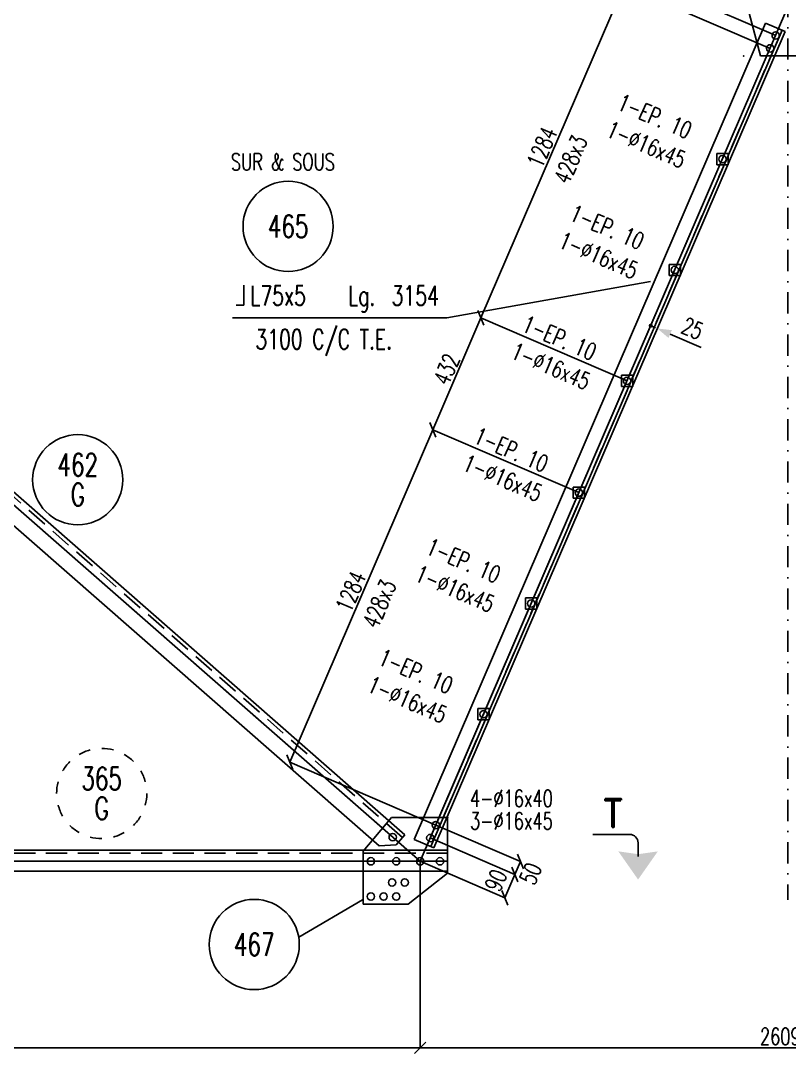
# Model space of a CAD drawing. Extents: x 142141 to 158361, y -178354 to -166874.
# Drawn here: x 145336 to 148063, y -173139 to -169475 of the extents above; entities that cross this region are included whole.
import ezdxf
from ezdxf.enums import TextEntityAlignment as Align

# ---------------------------------------------------------------- set-up
doc = ezdxf.new("R2010")
doc.units = 0
doc.header["$LTSCALE"] = 150
doc.header["$MEASUREMENT"] = 0
doc.linetypes.add('DASHDOT', pattern=[1, 0.5, -0.25, 0, -0.25])
doc.linetypes.add('DASHED', pattern=[0.75, 0.5, -0.25])
doc.layers.get('0').update_dxf_attribs({"linetype": 'CONTINUOUS'})
for name, color, linetype in [('ASSI', 6, 'CONTINUOUS'), ('BOLLINI_1', 7, 'CONTINUOUS'), ('BOLLINI_5', 7, 'CONTINUOUS'), ('FORI', 2, 'CONTINUOUS'), ('LINEA_ANG', 2, 'CONTINUOUS'), ('LINEE_PIASTRA', 2, 'CONTINUOUS'), ('LINEE_PIASTRE', 2, 'CONTINUOUS'), ('LM', 7, 'CONTINUOUS'), ('LS', 7, 'CONTINUOUS'), ('LSP', 3, 'CONTINUOUS'), ('MZ', 6, 'DASHDOT'), ('PIASTRE', 5, 'CONTINUOUS'), ('QT_MAL', 7, 'CONTINUOUS'), ('QT_MPR', 7, 'CONTINUOUS'), ('TESTI_A_P', 7, 'CONTINUOUS'), ('TRAT-Y', 7, 'DASHED')]:
    doc.layers.add(name, color=color, linetype=linetype)
doc.styles.add('QUOTE', font='ROMANS8.SHX', dxfattribs={"width": 0.7})
doc.styles.add('RD', font='ROMAND8.SHX', dxfattribs={"width": 0.7})
doc.styles.add('RQL', font='ROMANS8.SHX', dxfattribs={"width": 0.7})
doc.styles.add('RS', font='ROMANS8.shx', dxfattribs={"width": 0.7})
doc.styles.get("Standard").update_dxf_attribs({"font": 'ROMANS8.SHX', "width": 0.7})
doc.dimstyles.new('FRECCE1', dxfattribs={"dimtxt": 60, "dimasz": 6.6667, "dimexe": 0, "dimexo": 0, "dimgap": 1, "dimtad": 1, "dimdec": 0, "dimzin": 0, "dimdsep": 46, "dimtxsty": 'RS', "dimblk1": 'QUOTP', "dimblk2": 'QUOTF', "dimsah": 1, "dimcen": 0, "dimclrd": 2, "dimclre": 2, "dimclrt": 7, "dimadec": 0, "dimazin": 0, "dimtfac": 1, "dimtdec": 0, "dimtix": 1, "dimtmove": 2, "dimatfit": 3, "dimldrblk": 'QUOTP', "dimfxl": 1, "dimtolj": 1, "dimtzin": 0, "dimarcsym": 0})
doc.dimstyles.new('TRATTO', dxfattribs={"dimscale": 0, "dimtxt": 60, "dimasz": 40, "dimexe": 0, "dimexo": 0, "dimgap": 10, "dimtad": 1, "dimrnd": 0.5, "dimdsep": 46, "dimtxsty": 'RS', "dimblk1": 'OBLIQUE', "dimblk2": 'OBLIQUE', "dimsah": 1, "dimcen": 0.09, "dimclrd": 2, "dimclre": 2, "dimclrt": 7, "dimadec": 0, "dimazin": 0, "dimtfac": 1, "dimtix": 1, "dimtmove": 2, "dimatfit": 3, "dimfxl": 1, "dimtolj": 1, "dimtzin": 0, "dimarcsym": 0})

# ---------------------------------------------------------------- blocks, each defined once
blk = doc.blocks.new('ASSE98')
blk.add_line((0, 0), (1, 0))
at = {"color": 7, "style": 'QUOTE', "width": 0.5, "flags": 1}
for tag, p in [('TI', (1.38308, 6.82731)), ('DI_S', (1.38308, 6.42178)), ('D_S', (1.38308, 6.02092)), ('E_S', (1.38308, 5.68065)), ('NFORI', (1.36454, 5.29792)), ('ALAR', (1.36349, 4.93246)), ('FAM', (1.3775, 4.54645)), ('ALA', (1.38308, 4.19257)), ('DISP2', (1.38308, 3.84971)), ('DISP1', (1.38308, 3.50686)), ('PINZAF', (1.38308, 3.164)), ('PINZAI', (1.38308, 2.82114)), ('TRP', (1.38308, 2.47829)), ('NP', (1.38308, 2.13543)), ('SV', (1.38308, 1.79257)), ('PESO', (1.38308, 1.44971)), ('QUA', (1.38308, 1.10686)), ('LUN', (1.38308, 0.764)), ('PROF', (1.38308, 0.42114)), ('POS', (1.38308, 0.07829))]:
    blk.add_attdef(tag, p, '', height=0.2, dxfattribs=at)
at = {"color": 7, "flags": 1}
for tag, p in [('LAV1', (3.07431, 6.82847)), ('LAV2', (3.07431, 6.49513)), ('LAV3', (3.07431, 6.1618)), ('LAV4', (3.07431, 5.82847)), ('LAV5', (3.07431, 5.49513)), ('LAV6', (3.07431, 5.1618)), ('LAV7', (3.07431, 4.82847)), ('LAV8', (3.07431, 4.49513)), ('LAV9', (3.07431, 4.1618)), ('LAV10', (3.07431, 3.82847))]:
    blk.add_attdef(tag, p, '', height=0.2, dxfattribs=at)
blk = doc.blocks.new('16')
blk.add_circle((0, 0), 1)
blk = doc.blocks.new('MRKR_98')
blk.add_point((0, 0))
at = {"color": 7, "style": 'QUOTE', "width": 0.5, "flags": 1}
for tag, p in [('AUX2', (3.71, 4.93)), ('NFORI', (3.72, 5.3)), ('TI', (3.73, 6.83)), ('DI_S', (3.73, 6.42)), ('D_S', (3.73, 6.02)), ('E_S', (3.73, 5.68)), ('AUX1', (3.73, 4.19)), ('FAM', (3.73, 4.55)), ('COMMESSA', (3.73, 3.85)), ('MD', (3.73, 3.51)), ('MP', (3.73, 3.16)), ('LARGHEZZA', (3.73, 2.82)), ('SPESSORE', (3.73, 2.48)), ('NP', (3.73, 2.14)), ('SV', (3.73, 1.79)), ('PESO', (3.73, 1.45)), ('QUA', (3.73, 1.11)), ('LUN', (3.73, 0.76)), ('PROF', (3.73, 0.42)), ('POS', (3.73, 0.08))]:
    blk.add_attdef(tag, p, '', height=0.2, dxfattribs=at)
at = {"color": 7, "flags": 1}
for tag, p in [('LAV1', (5.26, 6.88)), ('LAV2', (5.26, 6.55)), ('LAV3', (5.26, 6.21)), ('LAV4', (5.26, 5.88)), ('LAV5', (5.26, 5.55)), ('LAV6', (5.26, 5.21)), ('LAV7', (5.26, 4.88)), ('LAV8', (5.26, 4.55)), ('LAV9', (5.26, 4.21)), ('LAV10', (5.26, 3.88))]:
    blk.add_attdef(tag, p, '', height=0.2, dxfattribs=at)
blk = doc.blocks.new('IQ')
for p, q in [((0.5, 0.5), (-0.5, 0.5)), ((-0.5, 0.5), (-0.5, -0.5)), ((0.5, -0.5), (0.5, 0.5)), ((-0.5, -0.5), (0.5, -0.5))]:
    blk.add_line(p, q)
at = {"flags": 1}
for tag, p in [('SPESSORE', (0, -0.008)), ('NUMERO', (0, -0.342))]:
    blk.add_attdef(tag, p, '', height=0.2, dxfattribs=at)
blk = doc.blocks.new('YYY')
blk.add_circle((0, 0), 8)
at = {"color": 3, "style": 'RQL', "width": 0.7}
for tag, p in [('POS3', (0, 0.65)), ('POS2', (0, -4.63))]:
    blk.add_attdef(tag, text='', height=4, dxfattribs=at).set_placement(p, align=Align.CENTER)
at = {"style": 'RQL', "width": 0.7, "flags": 1}
blk.add_attdef('TIPO', text='', height=3, dxfattribs=at).set_placement((0, 0), align=Align.MIDDLE_CENTER)
blk = doc.blocks.new('www')
at = {"linetype": 'Continuous'}
for start, end in [(90, 105), (60, 75), (120, 135), (30, 45), (150, 165), (0, 15), (180, 195), (330, 345), (210, 225), (240, 255), (300, 315), (270, 285)]:
    blk.add_arc((0, 0), 8, start, end, dxfattribs=at)
at = {"color": 3, "style": 'RQL', "width": 0.7}
for tag, p in [('POS3', (0, 0.65)), ('POS2', (0, -4.63))]:
    blk.add_attdef(tag, text='', height=4, dxfattribs=at).set_placement(p, align=Align.CENTER)
at = {"style": 'RQL', "width": 0.7, "flags": 1}
blk.add_attdef('TIPO', text='', height=3, dxfattribs=at).set_placement((0, 0), align=Align.MIDDLE_CENTER)
blk = doc.blocks.new('xxx')
blk.add_circle((0, 0), 8)
at = {"color": 3, "style": 'RQL', "width": 0.7}
blk.add_attdef('POS', text='', height=4, dxfattribs=at).set_placement((0, 0), align=Align.MIDDLE)
at = {"style": 'RQL', "width": 0.7, "flags": 1}
for tag, p in [('POS1', (-0.39, -5.42)), ('TIPO', (-0.39, -8.66))]:
    blk.add_attdef(tag, p, '', height=2, dxfattribs=at)
blk = doc.blocks.new('_OBLIQUE')
at = {"color": 0, "linetype": 'ByBlock'}
blk.add_line((-0.5, -0.5), (0.5, 0.5), dxfattribs=at)
blk = doc.blocks.new('*D62')
at = {"layer": 'QT_MPR', "color": 2, "lineweight": -2, "transparency": 16777216}
for p, q in [((146789.1, -172375.1), (147089.6, -172504.4)), ((146753.6, -172457.8), (147054, -172587.1)), ((147054, -172587.1), (147089.6, -172504.4))]:
    blk.add_line(p, q, dxfattribs=at)
at = {"layer": 'QT_MPR', "color": 2, "lineweight": -2, "transparency": 16777216, "xscale": 40, "yscale": 40, "zscale": 40}
for p, rotation in [((147089.6, -172504.4), 66.71337675410619), ((147054, -172587.1), 246.7133767541062)]:
    blk.add_blockref('_OBLIQUE', p, dxfattribs=dict(at, rotation=rotation))
at = {"layer": 'QT_MPR', "color": 7, "transparency": 16777216, "insert": (147022.1, -172525.3), "char_height": 60, "attachment_point": 5, "rotation": 66.7134, "style": 'RS'}
blk.add_mtext('\\A1;90', dxfattribs=at)
blk = doc.blocks.new('*D63')
at = {"layer": 'QT_MPR', "color": 2, "lineweight": -2, "transparency": 16777216}
for p, q in [((146808.9, -172329.2), (147109.3, -172458.5)), ((146789.1, -172375.1), (147089.6, -172504.4)), ((147089.6, -172504.4), (147109.3, -172458.5))]:
    blk.add_line(p, q, dxfattribs=at)
at = {"layer": 'QT_MPR', "color": 2, "lineweight": -2, "transparency": 16777216, "xscale": 40, "yscale": 40, "zscale": 40}
for p, rotation in [((147109.3, -172458.5), 66.71337675410619), ((147089.6, -172504.4), 246.7133767541062)]:
    blk.add_blockref('_OBLIQUE', p, dxfattribs=dict(at, rotation=rotation))
at = {"layer": 'QT_MPR', "color": 7, "transparency": 16777216, "insert": (147145.5, -172501.7), "char_height": 60, "attachment_point": 5, "rotation": 66.7134, "style": 'RS'}
blk.add_mtext('\\A1;50', dxfattribs=at)
blk = doc.blocks.new('*D64')
at = {"layer": 'QT_MPR', "color": 2, "lineweight": -2, "transparency": 16777216}
for p, q in [((146290.5, -172106.1), (146798.1, -170926.7)), ((147316.5, -171149.8), (146798.1, -170926.7)), ((146808.9, -172329.2), (146290.5, -172106.1))]:
    blk.add_line(p, q, dxfattribs=at)
at = {"layer": 'QT_MPR', "color": 2, "lineweight": -2, "transparency": 16777216, "xscale": 40, "yscale": 40, "zscale": 40}
for p, rotation in [((146798.1, -170926.7), 66.71337675410619), ((146290.5, -172106.1), 246.7133767541062)]:
    blk.add_blockref('_OBLIQUE', p, dxfattribs=dict(at, rotation=rotation))
at = {"layer": 'QT_MPR', "color": 7, "transparency": 16777216, "insert": (146608.6, -171544.1), "char_height": 60, "attachment_point": 5, "rotation": 66.7134, "style": 'RS'}
blk.add_mtext('\\A1;428x3', dxfattribs=at)
blk = doc.blocks.new('*D65')
at = {"layer": 'QT_MPR', "color": 2, "lineweight": -2, "transparency": 16777216}
for p, q in [((146290.5, -172106.1), (146798.1, -170926.7)), ((147316.5, -171149.8), (146798.1, -170926.7)), ((146808.9, -172329.2), (146290.5, -172106.1))]:
    blk.add_line(p, q, dxfattribs=at)
at = {"layer": 'QT_MPR', "color": 2, "lineweight": -2, "transparency": 16777216, "xscale": 40, "yscale": 40, "zscale": 40}
for p, rotation in [((146798.1, -170926.7), 66.71337675410619), ((146290.5, -172106.1), 246.7133767541062)]:
    blk.add_blockref('_OBLIQUE', p, dxfattribs=dict(at, rotation=rotation))
at = {"layer": 'QT_MPR', "color": 7, "transparency": 16777216, "insert": (146507.5, -171500.6), "char_height": 60, "attachment_point": 5, "rotation": 66.7134, "style": 'RS'}
blk.add_mtext('\\A1;1284', dxfattribs=at)
blk = doc.blocks.new('*D66')
at = {"layer": 'QT_MPR', "color": 2, "lineweight": -2, "transparency": 16777216}
for p, q in [((146798.1, -170926.7), (146968.9, -170529.7)), ((147487.4, -170752.8), (146968.9, -170529.7)), ((147316.5, -171149.8), (146798.1, -170926.7))]:
    blk.add_line(p, q, dxfattribs=at)
at = {"layer": 'QT_MPR', "color": 2, "lineweight": -2, "transparency": 16777216, "xscale": 40, "yscale": 40, "zscale": 40}
for p, rotation in [((146968.9, -170529.7), 66.71337675410619), ((146798.1, -170926.7), 246.7133767541062)]:
    blk.add_blockref('_OBLIQUE', p, dxfattribs=dict(at, rotation=rotation))
at = {"layer": 'QT_MPR', "color": 7, "transparency": 16777216, "insert": (146846.8, -170712.4), "char_height": 60, "attachment_point": 5, "rotation": 66.7134, "style": 'RS'}
blk.add_mtext('\\A1;432', dxfattribs=at)
blk = doc.blocks.new('*D67')
at = {"layer": 'QT_MPR', "color": 2, "lineweight": -2, "transparency": 16777216}
for p, q in [((146968.9, -170529.7), (147476.5, -169350.3)), ((147995, -169573.4), (147476.5, -169350.3)), ((147487.4, -170752.8), (146968.9, -170529.7))]:
    blk.add_line(p, q, dxfattribs=at)
at = {"layer": 'QT_MPR', "color": 2, "lineweight": -2, "transparency": 16777216, "xscale": 40, "yscale": 40, "zscale": 40}
for p, rotation in [((147476.5, -169350.3), 66.71337675410619), ((146968.9, -170529.7), 246.7133767541062)]:
    blk.add_blockref('_OBLIQUE', p, dxfattribs=dict(at, rotation=rotation))
at = {"layer": 'QT_MPR', "color": 7, "transparency": 16777216, "insert": (147287, -169967.6), "char_height": 60, "attachment_point": 5, "rotation": 66.7134, "style": 'RS'}
blk.add_mtext('\\A1;428x3', dxfattribs=at)
blk = doc.blocks.new('*D68')
at = {"layer": 'QT_MPR', "color": 2, "lineweight": -2, "transparency": 16777216}
for p, q in [((146968.9, -170529.7), (147476.5, -169350.3)), ((147995, -169573.4), (147476.5, -169350.3)), ((147487.4, -170752.8), (146968.9, -170529.7))]:
    blk.add_line(p, q, dxfattribs=at)
at = {"layer": 'QT_MPR', "color": 2, "lineweight": -2, "transparency": 16777216, "xscale": 40, "yscale": 40, "zscale": 40}
for p, rotation in [((147476.5, -169350.3), 66.71337675410619), ((146968.9, -170529.7), 246.7133767541062)]:
    blk.add_blockref('_OBLIQUE', p, dxfattribs=dict(at, rotation=rotation))
at = {"layer": 'QT_MPR', "color": 7, "transparency": 16777216, "insert": (147186, -169924.2), "char_height": 60, "attachment_point": 5, "rotation": 66.7134, "style": 'RS'}
blk.add_mtext('\\A1;1284', dxfattribs=at)
blk = doc.blocks.new('*D69')
at = {"layer": 'QT_MPR', "color": 2, "lineweight": -2, "transparency": 16777216}
for p, q in [((147476.5, -169350.3), (147496.3, -169304.3)), ((148014.8, -169527.5), (147496.3, -169304.3)), ((147995, -169573.4), (147476.5, -169350.3))]:
    blk.add_line(p, q, dxfattribs=at)
at = {"layer": 'QT_MPR', "color": 2, "lineweight": -2, "transparency": 16777216, "xscale": 40, "yscale": 40, "zscale": 40}
for p, rotation in [((147496.3, -169304.3), 66.71337675410619), ((147476.5, -169350.3), 246.7133767541062)]:
    blk.add_blockref('_OBLIQUE', p, dxfattribs=dict(at, rotation=rotation))
at = {"layer": 'QT_MPR', "color": 7, "transparency": 16777216, "insert": (147449.7, -169311.5), "char_height": 60, "attachment_point": 5, "rotation": 66.7134, "style": 'RS'}
blk.add_mtext('\\A1;50', dxfattribs=at)
blk = doc.blocks.new('*D70')
at = {"layer": 'QT_MPR', "color": 2, "lineweight": -2, "transparency": 16777216}
for p, q in [((147496.3, -169304.3), (147539.8, -169203.3)), ((148058.2, -169426.4), (147539.8, -169203.3)), ((148014.8, -169527.5), (147496.3, -169304.3))]:
    blk.add_line(p, q, dxfattribs=at)
at = {"layer": 'QT_MPR', "color": 2, "lineweight": -2, "transparency": 16777216, "xscale": 40, "yscale": 40, "zscale": 40}
for p, rotation in [((147539.8, -169203.3), 66.71337675410619), ((147496.3, -169304.3), 246.7133767541062)]:
    blk.add_blockref('_OBLIQUE', p, dxfattribs=dict(at, rotation=rotation))
at = {"layer": 'QT_MPR', "color": 7, "transparency": 16777216, "insert": (147490.7, -169211.1), "char_height": 60, "attachment_point": 5, "rotation": 66.7134, "style": 'RS'}
blk.add_mtext('\\A1;110', dxfattribs=at)
blk = doc.blocks.new('QUOTP')
at = {"layer": 'ASSI', "color": 2, "const_width": 1.07}
blk.add_lwpolyline([(-0.53, 0, 1), (0.53, 0, 1)], format="xyb", close=True, dxfattribs=at)
blk = doc.blocks.new('QUOTF')
at = {"layer": 'LS', "color": 2}
blk.add_line((7.5, 0), (25.5, 0), dxfattribs=at)
blk.add_solid([(7.5, 2.25), (0, 0), (7.5, -2.25)], dxfattribs=at)
blk = doc.blocks.new('*D123')
at = {"layer": 'QT_MAL', "color": 2, "lineweight": -2, "transparency": 16777216}
blk.add_line((147577.6, -170560), (147588.3, -170564.6), dxfattribs=at)
at = {"layer": 'QT_MAL', "color": 2, "lineweight": -2, "transparency": 16777216, "xscale": 6.6667, "yscale": 6.6667, "zscale": 6.6667}
for name, p, rotation in [('QUOTP', (147571.5, -170557.3), 156.7133767541063), ('QUOTF', (147594.5, -170567.2), 336.7133767541062)]:
    blk.add_blockref(name, p, dxfattribs=dict(at, rotation=rotation))
at = {"layer": 'QT_MAL', "color": 7, "transparency": 16777216, "insert": (147719.6, -170567.3), "char_height": 60, "attachment_point": 5, "rotation": 336.7134, "style": 'RS'}
blk.add_mtext('\\A1;25', dxfattribs=at)
blk = doc.blocks.new('*D73')
at = {"layer": 'LS', "color": 2, "lineweight": -2, "transparency": 16777216}
for p, q in [((142966, -172457.8), (142966, -173119.2)), ((146753.6, -172457.8), (146753.6, -173119.2)), ((142966, -173119.2), (146753.6, -173119.2))]:
    blk.add_line(p, q, dxfattribs=at)
at = {"layer": 'LS', "color": 2, "lineweight": -2, "transparency": 16777216, "xscale": 40, "yscale": 40, "zscale": 40, "rotation": 180}
blk.add_blockref('_OBLIQUE', (142966, -173119.2), dxfattribs=at)
at = {"layer": 'LS', "color": 2, "lineweight": -2, "transparency": 16777216, "xscale": 40, "yscale": 40, "zscale": 40}
blk.add_blockref('_OBLIQUE', (146753.6, -173119.2), dxfattribs=at)
at = {"layer": 'LS', "color": 7, "transparency": 16777216, "insert": (144859.8, -173079.2), "char_height": 60, "attachment_point": 5, "style": 'RS'}
blk.add_mtext('\\A1;3787.5', dxfattribs=at)
blk = doc.blocks.new('*D74')
at = {"layer": 'LS', "color": 2, "lineweight": -2, "transparency": 16777216}
for p, q in [((146753.6, -172457.8), (146753.6, -173119.2)), ((149362.9, -172457.8), (149362.9, -173119.2)), ((146753.6, -173119.2), (149362.9, -173119.2))]:
    blk.add_line(p, q, dxfattribs=at)
at = {"layer": 'LS', "color": 2, "lineweight": -2, "transparency": 16777216, "xscale": 40, "yscale": 40, "zscale": 40, "rotation": 180}
blk.add_blockref('_OBLIQUE', (146753.6, -173119.2), dxfattribs=at)
at = {"layer": 'LS', "color": 2, "lineweight": -2, "transparency": 16777216, "xscale": 40, "yscale": 40, "zscale": 40}
blk.add_blockref('_OBLIQUE', (149362.9, -173119.2), dxfattribs=at)
at = {"layer": 'LS', "color": 7, "transparency": 16777216, "insert": (148058.2, -173079.2), "char_height": 60, "attachment_point": 5, "style": 'RS'}
blk.add_mtext('\\A1;2609.5', dxfattribs=at)
blk = doc.blocks.new('bull')
at = {"style": 'RS', "width": 0.7, "flags": 1}
for tag, p in [('NN', (-12.25, 0)), ('DIAMETRO', (0, -4.86)), ('SERRAGGIO', (0, -9.71)), ('LUNGHEZZA', (0, -14.57)), ('NB', (0, -19.43)), ('TIPO', (0, -24.12)), ('EL', (-0.14, -29))]:
    blk.add_attdef(tag, p, '', height=3, dxfattribs=at)
at = {"style": 'RS', "width": 0.7}
blk.add_attdef('BULLONE', (0, 0), '', height=3, dxfattribs=at)
blk = doc.blocks.new('imbbull')
at = {"style": 'RS', "width": 0.7, "flags": 1}
for tag, p in [('NN', (-11.1, 0)), ('DIAMETRO', (0, -4.86)), ('SERRAGGIO', (0, -9.71)), ('LUNGHEZZA', (0, -14.57)), ('NB', (0, -19.43)), ('TIPO', (0, -24.38)), ('EL', (-0.14, -29.26))]:
    blk.add_attdef(tag, p, '', height=3, dxfattribs=at)
at = {"style": 'RS', "width": 0.7}
blk.add_attdef('BULLONE', (0, 0), '', height=3, dxfattribs=at)

msp = doc.modelspace()

# ---------------------------------------------------------------- linework, layer by layer
at = {"layer": 'LINEA_ANG'}
for p, q in [((146699.149, -172363.614), (143406.122, -169478.679)), ((147979.244, -169483.499), (146732.37, -172380.57)), ((147979.244, -169483.499), (146732.37, -172380.57)), ((148048.135, -169513.149), (147979.244, -169483.499)), ((148048.135, -169513.149), (147979.244, -169483.499)), ((146801.261, -172410.22), (148048.135, -169513.149)), ((146801.261, -172410.22), (148048.135, -169513.149)), ((143346.815, -169546.375), (146607.499, -172402.975)), ((146668.178, -172398.966), (146699.149, -172363.614)), ((146732.37, -172380.57), (146801.261, -172410.22)), ((146732.37, -172380.57), (146801.261, -172410.22)), ((146850.56, -172417.813), (142938.56, -172417.813)), ((146607.499, -172402.975), (146668.178, -172398.966)), ((146850.56, -172492.813), (146850.56, -172417.813)), ((142938.56, -172492.813), (146850.56, -172492.813))]:
    msp.add_line(p, q, dxfattribs=at)
at = {"layer": 'LINEA_ANG', "color": 2}
msp.add_line((146790.698, -172405.674), (148037.572, -169508.603), dxfattribs=at)
at = {"layer": 'LINEE_PIASTRA'}
for p, q in [((147901.237, -169375.266), (147961.237, -169600.266)), ((146651.56, -172302.016), (146551.56, -172422.016)), ((146850.56, -172500.016), (146710.56, -172610.016))]:
    msp.add_line(p, q, dxfattribs=at)
at = {"layer": 'LINEE_PIASTRE'}
for p, q in [((147961.237, -169600.266), (148155.237, -169600.266)), ((146651.56, -172302.016), (146850.56, -172302.016)), ((146850.56, -172302.016), (146850.56, -172500.016)), ((146551.56, -172610.016), (146551.56, -172422.016)), ((146710.56, -172610.016), (146551.56, -172610.016))]:
    msp.add_line(p, q, dxfattribs=at)
at = {"layer": 'LS', "color": 6}
for p, q in [((146753.56, -172457.813), (148058.237, -169426.44)), ((146753.56, -172457.813), (143403.312, -169522.749)), ((146087.958, -170529.26), (146847.424, -170529.26)), ((146548.89, -172594.742), (146322.469, -172727.479))]:
    msp.add_line(p, q, dxfattribs=at)
at = {"layer": 'LS', "color": 2}
for p, q in [((146127.153, -170414.08), (146127.153, -170483.965)), ((146127.153, -170483.965), (146099.878, -170483.965))]:
    msp.add_line(p, q, dxfattribs=at)
at = {"layer": 'LS', "color": 6}
msp.add_lwpolyline([(147571.198, -170400.067), (146847.424, -170529.26)], dxfattribs=at)
at = {"layer": 'LSP'}
for p, q in [((147496.565, -172362.559), (147366.565, -172362.559)), ((147526.565, -172440.702), (147526.565, -172392.559))]:
    msp.add_line(p, q, dxfattribs=at)
msp.add_arc((147496.565, -172392.559), 30, 0, 90, dxfattribs=at)
for points in [[(147526.565, -172522.559), (147456.565, -172422.559), (147526.565, -172432.559)], [(147526.565, -172522.559), (147596.565, -172422.559), (147526.565, -172432.559)]]:
    msp.add_solid(points, dxfattribs=at)
at = {"layer": 'MZ'}
msp.add_line((148058.237, -168787.776), (148058.237, -172594.946), dxfattribs=at)
at = {"layer": 'TRAT-Y'}
for p, q in [((146690.583, -172373.392), (143397.555, -169488.457)), ((146790.698, -172405.674), (148037.572, -169508.603)), ((146850.56, -172429.313), (142938.56, -172429.313))]:
    msp.add_line(p, q, dxfattribs=at)

# ---------------------------------------------------------------- block references
at = {"layer": 'ASSI'}
ref = msp.add_blockref('ASSE98', (146778.381, -172400.141), dxfattribs=dict(at, xscale=3154, rotation=66.71337675410619))
ref.add_attrib('PROF', 'L75x5', (146150.268, -170485.607), dxfattribs={"layer": '0', "color": 2, "height": 70, "style": 'QUOTE', "width": 0.7})
ref.add_attrib('LUN', '3154', (146651.868, -170485.607), dxfattribs={"layer": '0', "color": 2, "height": 70, "style": 'QUOTE', "width": 0.7})
ref.add_attrib('PESO', '3100 C/C T.E.', (146168.513, -170640.439), dxfattribs={"layer": '0', "color": 2, "height": 70, "style": 'QUOTE', "width": 0.7})
ref.add_attrib('SV', 'Lg.', (146497.735, -170485.607), dxfattribs={"layer": '0', "color": 2, "height": 70, "style": 'QUOTE', "width": 0.7})
for p, xscale, rotation in [((146778.381, -172400.141), 3154, 66.71337675410619), ((146676.086, -172389.94), 4378, 138.7792489562814)]:
    msp.add_blockref('ASSE98', p, dxfattribs=dict(at, xscale=xscale, rotation=rotation))
at = {"layer": 'ASSI', "xscale": 3912, "zscale": 3912, "rotation": 179.9999999999993}
msp.add_blockref('ASSE98', (146850.56, -172457.813), dxfattribs=at)
at = {"layer": 'BOLLINI_1', "xscale": 20, "yscale": 20, "zscale": 20}
msp.add_blockref('xxx', (146284.844, -170204.915), dxfattribs=at).add_auto_attribs({'POS': '465'})
at = {"layer": 'BOLLINI_1'}
ref = msp.add_blockref('xxx', (146164.524, -172753.04), dxfattribs=dict(at, xscale=-20, yscale=20, zscale=20))
ref.add_attrib('POS', '467', dxfattribs={"layer": '0', "color": 3, "height": 80, "style": 'RQL', "width": 0.7}).set_placement((146164.524, -172753.04), align=Align.MIDDLE)
at = {"layer": 'BOLLINI_5'}
ref = msp.add_blockref('YYY', (145538.341, -171104.016), dxfattribs=dict(at, xscale=-19.99970832482618, yscale=19.99970832476798, zscale=19.99970832479172))
ref.add_attrib('POS3', '462', dxfattribs={"layer": '0', "color": 3, "height": 79.9988, "style": 'RQL', "width": 0.7}).set_placement((145538.341, -171091.077), align=Align.CENTER)
ref.add_attrib('POS2', 'G', dxfattribs={"layer": '0', "color": 3, "height": 79.999, "style": 'RQL', "width": 0.7}).set_placement((145538.341, -171196.624), align=Align.CENTER)
at = {"layer": 'FORI', "yscale": 13, "zscale": 13}
for p, xscale in [((148014.75, -169527.479), 13), ((147994.984, -169573.406), 13), ((147825.782, -169966.541), 13), ((147656.58, -170359.675), 13), ((147487.379, -170752.81), 13), ((147316.511, -171149.814), 13), ((147147.31, -171542.949), 13), ((146978.108, -171936.083), 13), ((146808.906, -172329.218), 13), ((146655.777, -172372.148), 13), ((146789.14, -172375.145), 13), ((146578.56, -172457.813), -13), ((146668.56, -172457.813), -13), ((146753.56, -172457.813), -13), ((146823.56, -172457.813), 13), ((146653.56, -172532.813), -13), ((146698.56, -172532.813), -13), ((146578.56, -172582.813), -13), ((146623.56, -172582.813), -13), ((146668.56, -172582.813), -13)]:
    msp.add_blockref('16', p, dxfattribs=dict(at, xscale=xscale))
at = {"layer": 'LM', "xscale": 40, "yscale": 40, "zscale": 40}
for p in [(147825.782, -169966.541), (147656.58, -170359.675), (147487.379, -170752.81), (147316.511, -171149.814), (147147.31, -171542.949), (146978.108, -171936.083)]:
    msp.add_blockref('IQ', p, dxfattribs=at)
at = {"layer": 'LS', "color": 7, "xscale": 20, "yscale": 20, "zscale": 20}
for name, p, rotation, values in [('imbbull', (147448.309, -169788.106), 336.7133767541022, {'BULLONE': '1-EP. 10'}), ('bull', (147409.111, -169884.385), 336.7133767541056, {'BULLONE': '1-%%c16x45                '}), ('imbbull', (147279.108, -170181.241), 336.7133767541022, {'BULLONE': '1-EP. 10'}), ('bull', (147239.909, -170277.52), 336.7133767541056, {'BULLONE': '1-%%c16x45                '}), ('imbbull', (147109.906, -170574.375), 336.7133767541022, {'BULLONE': '1-EP. 10'}), ('bull', (147070.708, -170670.654), 336.7133767541056, {'BULLONE': '1-%%c16x45                '}), ('imbbull', (146939.039, -170971.38), 336.7133767541022, {'BULLONE': '1-EP. 10'}), ('bull', (146899.84, -171067.659), 336.7133767541056, {'BULLONE': '1-%%c16x45                '}), ('imbbull', (146769.837, -171364.514), 336.7133767541022, {'BULLONE': '1-EP. 10'}), ('bull', (146730.639, -171460.793), 336.7133767541056, {'BULLONE': '1-%%c16x45                '}), ('imbbull', (146600.635, -171757.649), 336.7133767541022, {'BULLONE': '1-EP. 10'}), ('bull', (146561.437, -171853.928), 336.7133767541056, {'BULLONE': '1-%%c16x45                '})]:
    msp.add_blockref(name, p, dxfattribs=dict(at, rotation=rotation)).add_auto_attribs(values)
at = {"layer": 'LS', "color": 6}
ref = msp.add_blockref('www', (145623.306, -172217.216), dxfattribs=dict(at, xscale=-19.99999999999947, yscale=19.99999999999947, zscale=19.99999999999947))
ref.add_attrib('POS3', '365', dxfattribs={"layer": '0', "color": 3, "height": 80, "style": 'RQL', "width": 0.7}).set_placement((145623.306, -172204.277), align=Align.CENTER)
ref.add_attrib('POS2', 'G', dxfattribs={"layer": '0', "color": 3, "height": 80, "style": 'RQL', "width": 0.7}).set_placement((145623.306, -172309.825), align=Align.CENTER)
at = {"layer": 'LS', "color": 7, "xscale": 20, "yscale": 20, "zscale": 20}
for p, values in [((146930.607, -172264.455), {'BULLONE': '4-%%c16x40                '}), ((146930.607, -172344.455), {'BULLONE': '3-%%c16x45                '})]:
    msp.add_blockref('bull', p, dxfattribs=at).add_auto_attribs(values)
at = {"layer": 'PIASTRE', "xscale": 15, "yscale": 15, "zscale": 15}
for p in [(147901.237, -169600.266), (146850.56, -172302.016)]:
    msp.add_blockref('MRKR_98', p, dxfattribs=at)

# ---------------------------------------------------------------- texts
at = {"layer": 'LS', "color": 3, "style": 'RD'}
msp.add_text('T', height=100, dxfattribs=at).set_placement((147437.29, -172286.279), align=Align.MIDDLE)
at = {"layer": 'TESTI_A_P', "style": 'RS', "width": 0.7}
msp.add_text('SUR & SOUS', height=60, dxfattribs=at).set_placement((146081.865, -170005.945))

# ---------------------------------------------------------------- dimensions: what is measured, and where the dimension line sits
at = {"layer": 'LS'}
for base, p1, p2, picture, middle in [((146753.56, -173119.207), (142965.97, -172457.813), (146753.56, -172457.813), '*D73', (144859.765, -173079.207)), ((149362.913, -173119.207), (146753.56, -172457.813), (149362.913, -172457.813), '*D74', (148058.237, -173079.207))]:
    dim = msp.add_linear_dim(base=base, p1=p1, p2=p2, dimstyle='TRATTO', override={"dimscale": 1}, dxfattribs=at)
    dim.commit()
    dim.dimension.update_dxf_attribs({"geometry": picture, "text_midpoint": middle})
at = {"layer": 'QT_MAL'}
dim = msp.add_linear_dim(base=(147594.468, -170567.229), p1=(147571.505, -170557.345), p2=(147594.468, -170567.229), angle=336.713377, text='25', dimstyle='FRECCE1', dxfattribs=at)
dim.commit()
dim.dimension.update_dxf_attribs({"geometry": '*D123', "text_midpoint": (147719.57, -170567.27), "dimtype": 160})
at = {"layer": 'QT_MPR'}
for base, p1, p2, text, picture, middle in [((147539.798, -169203.309), (148014.75, -169527.479), (148058.237, -169426.44), '110', '*D70', (147490.709, -169211.123)), ((147496.312, -169304.348), (147994.984, -169573.406), (148014.75, -169527.479), '50', '*D69', (147449.687, -169311.498)), ((147476.545, -169350.275), (147487.379, -170752.81), (147994.984, -169573.406), '428x3', '*D67', (147287.04, -169967.65)), ((147476.545, -169350.275), (147487.379, -170752.81), (147994.984, -169573.406), '1284', '*D68', (147186.001, -169924.163)), ((146968.94, -170529.678), (147316.511, -171149.814), (147487.379, -170752.81), '432', '*D66', (146846.765, -170712.367)), ((146798.073, -170926.683), (146808.906, -172329.218), (147316.511, -171149.814), '428x3', '*D64', (146608.568, -171544.058)), ((146798.073, -170926.683), (146808.906, -172329.218), (147316.511, -171149.814), '1284', '*D65', (146507.529, -171500.572)), ((147109.318, -172458.513), (146789.14, -172375.145), (146808.906, -172329.218), '50', '*D63', (147145.498, -172501.668)), ((147089.551, -172504.439), (146753.56, -172457.813), (146789.14, -172375.145), '90', '*D62', (147022.08, -172525.279))]:
    dim = msp.add_linear_dim(base=base, p1=p1, p2=p2, angle=66.713377, text=text, dimstyle='TRATTO', override={"dimscale": 1}, dxfattribs=at)
    dim.commit()
    dim.dimension.update_dxf_attribs({"geometry": picture, "text_midpoint": middle, "dimtype": 160})

doc.saveas('drawing.dxf')
